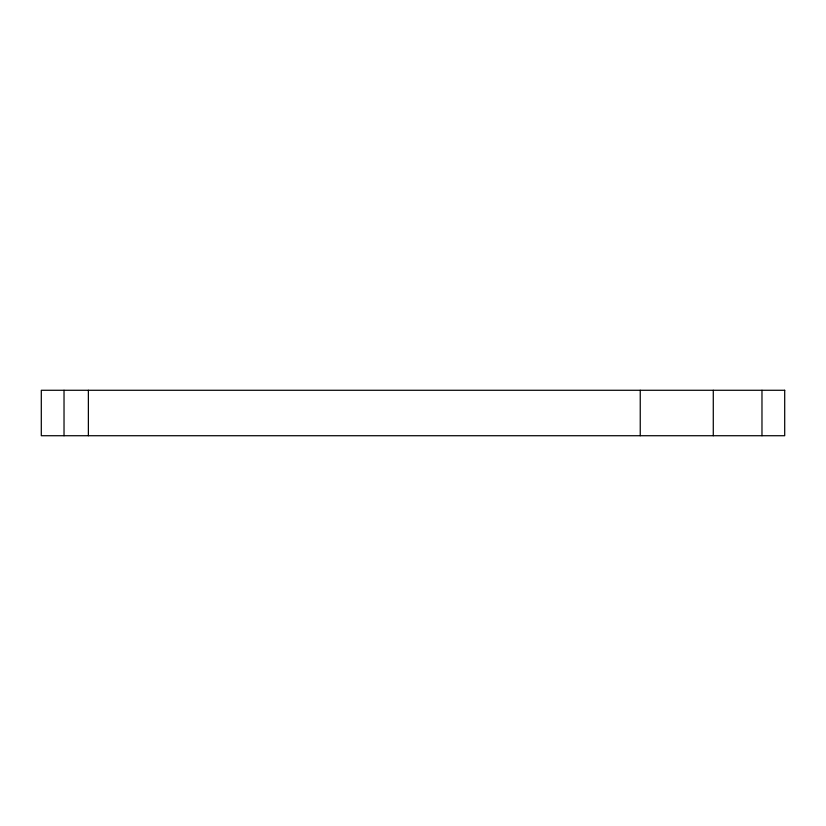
<?xml version="1.0" encoding="UTF-8"?>
<svg xmlns="http://www.w3.org/2000/svg" width="826" height="826" viewBox="0 0 826 826"><rect width="100%" height="100%" fill="white"/><g stroke="black" fill="none" stroke-linecap="round" stroke-linejoin="round"><path stroke-width="1.24" d="M761.975 390.275L761.975 435.725M713.282 390.275L713.282 435.725M640.243 390.275L640.243 435.725M88.372 390.275L88.372 435.725M64.025 390.275L64.025 435.725M784.7 390.275L41.3 390.275L41.3 435.725L784.7 435.725L784.7 390.275"/></g></svg>
